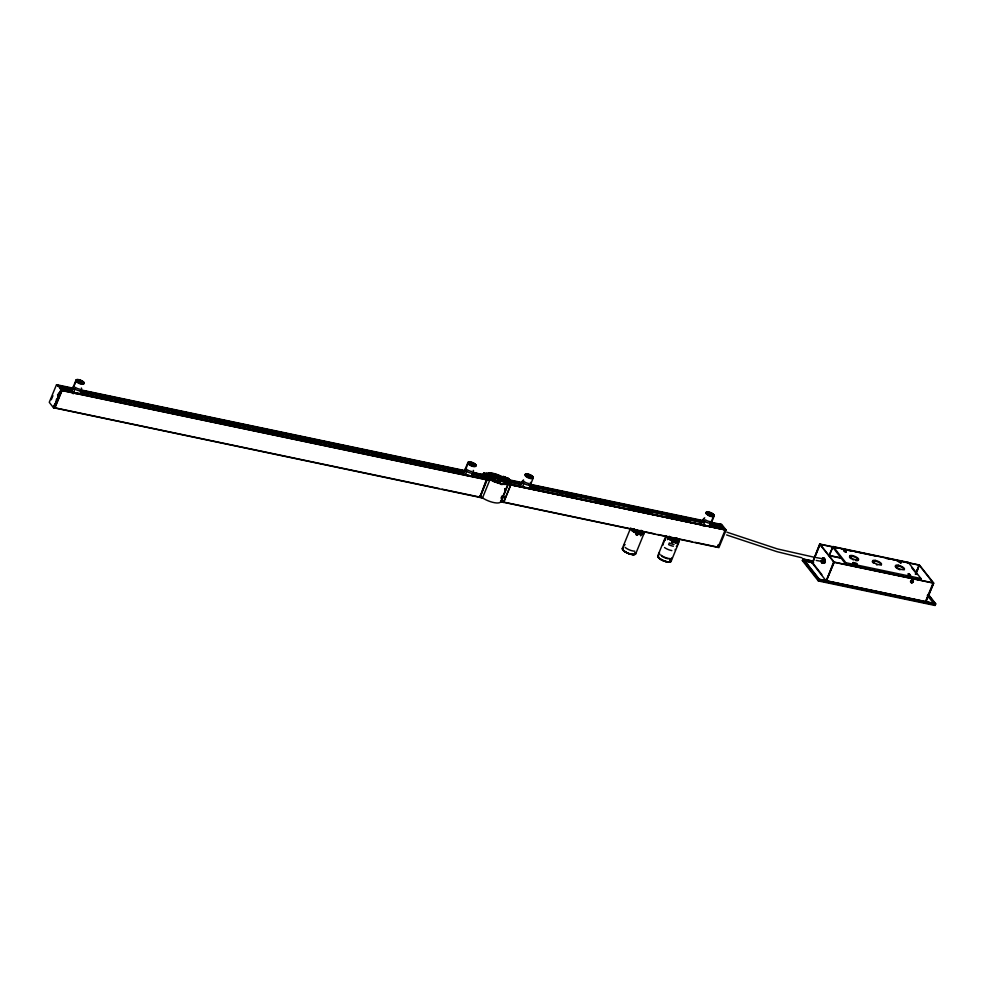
<?xml version="1.0" encoding="UTF-8"?>
<svg xmlns="http://www.w3.org/2000/svg" width="985" height="985" viewBox="0 0 985 985"><rect width="100%" height="100%" fill="white"/><g stroke="black" fill="none" stroke-linecap="round" stroke-linejoin="round"><path stroke-width="1.48" d="M486.775 476.678L486.208 478.525L487.353 477.417L495.16 478.156L494.261 479.646L490.111 479.892L490.444 479.042L489.693 479.092M481.899 477.146L483.5 473.637L487.489 477.368L486.885 479.301L489.644 480.237L61.082 390.232M511.067 484.534L511.523 481.837L508.248 478.71M502.252 477.676C496.108 478.057 503.889 477.257 505.034 479.424C491.749 476.802 513.924 485.396 510.452 481.517L511.474 481.739L510.538 482.084L510.538 484.238L508.051 483.721M846.201 552.031L845.278 550.738C844.662 547.734 842.089 550.553 845.549 551.44C848.085 551.908 843.763 550.492 844.034 551.378M911.285 581.729L911.248 580.633M510.513 484.435L510.538 485.408L510.365 484.152L725.12 529.745L510.107 484.595L724.406 529.622M486.775 479.498L479.917 497.388L54.397 407.901M503.926 500.836L503.618 502.362L503.864 501.759L501.045 501.931L500.737 500.799M508.642 482.268L504.886 477.466L509.27 478.969L507.669 478.02L508.038 478.895M500.971 478.919L508.642 482.268L500.762 501.574M505.342 490.222L505.785 489.139M501.143 501.87L508.285 484.349L510.735 484.891L503.606 502.362L503.52 501.697M819.865 544.065L812.219 563.248L819.717 544.052L919.436 565.045L933.706 583.095L926.085 601.601L925.592 601.995L933.669 583.157L834.024 562.263L819.618 544.188M636.544 531.641C638.588 530.915 636.088 531.346 636.532 533.833M61.858 390.996L55.135 407.445M56.354 399.393L56.625 400.907L57.253 399.356M718.681 545.111L718.127 545.862L717.708 545.148M635.67 533.808L636.298 532.06L637.997 533.562L637.824 532.787L640.915 534.178L640.459 532.947L641.801 534.202L638.92 530.521L639.043 531.592A2.462 1.133 -79.2 0 1 638.797 532.922L638.945 533.107M479.658 497.253L482.121 497.659M507.386 485.199L507.41 485.1A12.202 4.125 20.3 0 0 507.324 484.411M479.88 497.351L480.114 496.723M503.643 502.338L503.877 501.71M636.642 535.04L637.283 533.328L636.162 531.998L636.987 530.016M672.078 542.489L672.73 540.777L671.733 539.509L675.279 541.479L674.577 540.58L673.925 542.292M667.534 538.598L668.286 536.603M674.885 542.292C675.181 536.603 680.66 547.278 674.356 537.97M673.42 542.501L674.725 539.164A2.093 0.677 22.2 0 0 674.196 538.697M639.782 534.67L640.459 532.947M675.217 542.119L675.907 540.383M667.387 539.669L668.359 537.231A1.416 0.653 -79.2 0 1 669.308 536.739A1.416 0.653 -79.2 0 1 669.369 538.463M51.282 399.75L52.931 395.711M53.559 407.802L60.713 390.257M53.732 407.888L60.898 390.356L489.644 480.434L482.49 497.942L480.003 497.4L487.132 479.929M54.569 407.347L61.267 390.934M54.569 408.024L61.784 390.552M72.484 392.843L70.267 390.035L70.834 388.656L71.942 390.072L76.005 380.124M74.688 384.63L76.202 380.936M75.549 393.569A2.413 0.776 22.2 0 1 73.776 392.412L74.761 389.013M73.222 393.791L73.776 392.412M81.423 390.417L80.179 393.471A4.457 1.441 22.2 0 1 77.975 393.828M464.391 475.201L462.187 472.381L462.741 471.015L463.861 472.431L467.924 462.482M466.102 468.207L468.109 463.282M466.397 475.361A2.413 0.776 22.2 0 1 465.696 474.77L466.668 471.359L465.105 469.365M470.965 476.272A4.457 1.441 22.2 0 0 472.086 475.829L473.342 472.763M480.988 477.737L482.17 474.93L485.47 479.042M490.284 474.955L483.697 473.157L483.155 474.561L485.642 475.016M483.019 474.684L483.056 475.41L472.541 473.206L482.958 475.472M485.925 474.29L486.504 473.416L489.988 477.848L489.397 479.806L487.132 479.744M479.744 496.699L479.855 497.376L486.27 480.064M479.658 497.068L480.163 495.849M495.061 476.272L490.493 475.041L489.951 476.371L493.35 477.159C495.504 475.386 490.653 472.369 490.641 475.312L489.274 475.398L489.816 474.068L492.266 474.277M491.983 477.245L493.62 475.201M494.064 476.481L492.98 478.205M495.061 477.725L493.904 479.375M508.309 482.231L508.346 483.007L507.226 482.576L506.844 483.401L500.602 480.975L500.885 478.944M501.784 478.02L503.237 476.506L506.401 478.464L505.859 479.793L504.492 479.88L501.784 478.02L503.15 477.934M502.448 478.993L502.719 477.035M504.492 479.88L505.034 478.55L506.401 478.464M505.724 477.491L505.859 479.793M508.519 480.606L509.344 479.067M503.68 502.387L510.784 484.817L510.538 485.408M521.508 487.206L519.304 484.386L519.858 483.019L520.979 484.435L522.222 481.369M522.813 486.775L523.786 483.364M528.613 488.215A4.457 1.441 22.2 0 0 529.216 487.821L533.328 477.725M622.286 548.497L630.548 528.243M635.608 554.05L643.882 533.796M657.721 555.946L665.983 535.692M662.745 544.902L664.469 540.691M671.056 561.499L679.318 541.245M703.105 521.521L700.803 521.04L700.249 522.407L702.465 525.227M700.803 521.04L701.923 522.456L703.167 519.39L704.731 521.385L703.758 524.796A2.413 0.776 22.2 0 0 704.644 525.51M703.192 526.162L703.758 524.796M711.564 521.127L713.571 516.214M714.273 515.746L710.16 525.855A4.457 1.441 22.2 0 1 706.454 525.83M719.69 527.788L720.811 525.054L723.335 528.268L720.909 524.993L723.372 528.132M718.225 545.862L717.733 547.094L718.89 547.66L726.13 530.078L721.746 524.439L720.811 524.377M928.215 594.287L935.75 603.879L935.097 605.492L818.35 580.953L802.344 560.563L802.997 558.963L813.475 561.167M812.613 561.167L803.588 559.271L803.107 560.44L813.647 562.657M838.161 548.128L820.148 544.336L812.613 562.829L821.884 574.649M818.35 580.953L819.015 579.352L802.997 558.963M803.588 559.271L819.261 579.229L818.781 580.411L934.679 604.765L935.159 603.583L928.707 595.359M907.431 562.915L908.281 562.398L920.913 578.49L920.913 580.079L845.856 564.319L832.805 547.229L829.271 555.688L840.734 558.101M832.978 547.254L833.138 546.54L845.869 562.718C846.029 565.538 846.226 562.324 845.61 563.358M833.605 562.004L826.206 581.064L834.196 562.312M826.526 580.559L834.073 562.066L820.148 544.336M846.127 551.809L845.536 550.11M852.197 556.229L852.456 555.589M855.399 563.617C859.708 564.491 852.702 564.282 853.564 562.546C856.581 563.58 858.477 563.728 855.399 563.617L852.641 563.223L853.293 563.937M855.83 559.886L855.571 560.514A4.814 1.551 22.2 0 0 856.839 558.175A4.814 1.551 22.2 0 0 849.526 556.402M875.136 561.044L875.394 560.416M898.061 565.858L898.32 565.23M897.655 561.056C899.404 563.297 901.14 560.797 901.004 562.964M900.327 563.198L901.287 562.435L899.736 561.499M908.022 563.026L908.281 562.398L833.236 546.626M909.647 576.36L910.509 576.299L909.598 575.006C909.192 572.15 906.225 574.612 909.734 575.671C912.504 576.336 907.875 574.587 908.429 575.732M910.436 576.077L909.857 574.378L908.392 573.615L909.598 575.006M910.645 581.125L912.319 581.667M915.311 574.206L919.264 564.959L916.973 571.854M915.73 573.689L919.214 565.156L892.201 559.48M920.655 579.118L920.913 578.49L845.869 562.718M925.592 601.367L933.14 582.886L919.214 565.156M640.755 535.914L641.457 534.202M674.429 542.329L674.577 540.58M676.19 543.351L676.892 541.652M502.572 480.212L503.335 478.365L500.048 477.737L502.596 477.54M675.168 543.277L675.882 541.578L675.131 540.63M637.8 534.695L638.514 533.008M636.088 534.843L636.803 533.144L634.131 530.139M637.283 535.261L637.997 533.562M671.524 542.292L672.238 540.593L669.505 537.108L669.517 538.081A2.389 1.12 -77.1 0 1 669.184 539.3M672.73 542.71L673.432 541.011M638.945 534.473L639.905 532.232A2.413 0.776 22.2 0 1 638.662 532.86A2.413 0.776 22.2 0 1 635.731 531.358L634.057 529.216M674.38 541.922L675.341 539.682A2.413 0.776 22.2 0 1 674.097 540.309A2.413 0.776 22.2 0 1 671.179 538.795L669.505 536.665M486.75 480.458L486.602 479.153L61.341 389.789M632.986 529.671L633.552 529.474M473.329 465.425C468.552 462.47 473.059 463.701 473.268 463.886C463.529 461.497 480.791 467.099 470.362 463.984M494.876 476.838L493.251 476.124L494.138 476.543M487.353 477.417L486.208 478.648L487.353 477.417L486.762 477.171L486.775 479.252L487.353 477.823L495.16 478.156M56.539 401.671L57.721 399.738L56.539 401.609M57.647 396.265L58.374 396.093L57.549 394.874A2.45 1.145 -78.1 0 0 57.783 394.603M482.071 476.248L484.755 479.424M482.699 474.376L483.684 475.299L483.906 473.034L484.645 473.76L483.61 473.576L485.79 476.346L485.1 478.279L482.194 475.25L485.1 478.279C474.881 466.742 491.847 486.959 482.564 475.275M483.758 473.096L486.43 473.391M54.483 406.349L54.791 404.355M484.485 473.76L483.906 473.034M911.938 581.101L912.122 581.433M504.886 477.466L507.607 477.897M54.594 404.318L54.113 406.288M492.98 478.008L493.596 477.762M81.349 382.685C74.491 379.373 84.845 384.052 79.945 380.863C76.682 379.644 85.621 383.707 79.305 381.638M494.913 476.925L493.965 476.703M490.567 473.871L491.183 473.982M708.683 513.948L711.071 514.823L710.678 515.549M669.554 536.468L668.273 538.303L669.935 536.973M503.827 481.394L500.331 480.274M675.882 541.578L675.538 540.593M510.538 481.677L511.486 481.788M925.506 601.933L826.267 581.088L812.046 562.767M55.172 407.864L54.544 408.085M502.325 476.703L504.074 477.959M813.684 557.116L777.436 548.94L726.905 532.171M483.118 474.585L483.61 475.349L483.118 474.585L485.568 475.053M816.368 557.608L821.416 558.557M816.196 560.416L821.219 561.364M726.056 529.93L723.532 528.773L720.54 524.956L721.549 525.116L720.909 524.315L710.247 522.149M726.056 530.115L725.194 529.955L717.979 547.414L503.433 502.252M490.825 475.743L490.074 475.915L494.999 477.663L491.749 476.925M504.32 502.239L503.581 502.448M637.11 530.004L635.239 529.635L635.756 530.09M801.925 557.793L777.054 551.698L726.598 534.941M841.165 548.756L847.174 550.012M854.672 551.588L875.69 556.008M848.885 550.615L851.89 551.243M886.414 558.495L889.418 559.123M843.135 549.667L846.14 550.307M897.175 561.019L900.179 561.659M56.588 384.679L74.035 388.385M81.447 390.023L466.139 470.867M473.65 472.443L483.216 474.844L472.702 472.628M508.026 479.584L523.023 482.724M530.41 484.361L702.847 520.523M57.943 385.48L72.976 388.644M81.989 390.528L465.179 471.052M509.971 480.458L521.964 482.982M529.462 484.558L703.302 521.09M710.788 522.666L721.279 524.87L720.835 524.291M72.976 388.829L57.795 386.046L72.816 389.21M80.487 390.405L465.179 471.249M472.689 472.825L483.216 475.029M509.971 480.655L521.964 483.179M529.462 484.743L703.302 521.274M710.788 522.85L721.279 525.054M79.933 390.663L465.031 471.618M510.919 481.222L521.816 483.549L511.215 481.406M528.908 485.002L703.142 521.656M59.198 386.428L72.718 389.272M80.228 390.848L464.92 471.68M529.204 485.186L703.044 521.718M59.937 387.856L71.954 390.38M80.967 392.276L464.157 472.8M471.68 474.376L482.194 476.592L484.091 479.005M510.661 482.564L521.127 484.768M530.102 486.652L702.108 522.801M709.582 524.365L720.047 526.569L721.943 528.982M59.642 388.422L70.157 390.626M80.684 392.843L83.688 393.471M100.211 396.943L112.241 399.467M115.245 400.095L121.254 401.363M137.777 404.835L149.806 407.359M157.317 408.947L163.325 410.203M175.355 412.727L191.878 416.199M194.882 416.84L200.891 418.096M217.426 421.568L229.443 424.104M232.448 424.732L238.469 425.988M254.992 429.472L267.021 431.996M270.025 432.624L280.54 434.828M297.064 438.313L309.093 440.837M312.097 441.465L318.106 442.733M334.641 446.205L346.658 448.729M349.663 449.357L355.671 450.625M372.207 454.097L384.224 456.621M387.228 457.249L397.755 459.466M414.279 462.938L426.308 465.462M429.312 466.09L435.321 467.358M451.844 470.83L462.371 473.046M531.149 487.489L538.635 489.065M559.615 493.473L562.62 494.101M565.612 494.741L576.102 496.945M597.082 501.353L613.569 504.812M630.055 508.272L651.036 512.68M667.522 516.152L679.502 518.664M682.507 519.304L688.503 520.56M710.973 525.276L716.969 526.544M61.23 389.863L486.504 479.215M510.809 484.903L725.108 529.942M840.488 557.781L829.025 555.368L833.039 546.503L832.633 547.463M850.117 564.934L853.108 565.575M860.619 567.151L866.628 568.407M878.632 570.931L890.637 573.455M916.149 578.811L919.153 579.451M834.073 562.066L933.14 582.886M501.55 496.218L504.554 496.846M501.525 497.043L504.505 497.659M802.344 560.563L812.822 562.767M54.397 407.704L439.088 488.535M442.093 489.176L478.156 496.748M503.433 502.054L654.791 533.87M657.783 534.498L692.258 541.738M695.25 542.366L716.23 546.774M819.261 579.229L935.159 603.583M819.015 579.352L935.75 603.879M62.055 389.925L61.132 389.592L62.043 389.962M508.703 481.8L510.525 482.158M510.489 484.386L508.051 483.844L510.735 484.706M478.562 496.883L479.621 497.117M502.99 477.663L505.034 478.55M60.898 390.159L61.698 390.343L57.425 384.889M529.511 477.491L527.394 476.05L530.73 476.198L527.738 475.201L530.299 475.829L530.718 476.642L527.701 475.324L530.496 477.257M854.414 563.617C852.431 563.383 853.219 561.524 853.182 563.088M503.47 481.345L502.818 481.136M57.315 384.95L56.49 384.741L49.25 402.311L53.633 407.95M493.891 475.829L493.14 475.866L494.999 476.555M825.393 561.992L824.273 561.659A2.167 1.01 -78.1 0 0 824.445 559.074A2.167 1.01 -78.1 0 0 823.189 558.975M845.339 552.092L844.637 551.822M472.16 465.425L471.421 465.166M486.233 473.551L490.136 475.127M823.398 561.622L824.445 561.881A2.647 1.231 -78.1 0 0 824.593 558.593A2.647 1.231 -78.1 0 0 822.918 558.852M491.564 475.324L492.525 475.915M912.566 581.31L913.267 581.679M500.245 478.07L498.902 477.651L499.715 478.341M670.723 537.317L669.591 536.493L671.093 538.401A2.093 0.677 22.2 0 1 670.957 538.019M635.276 529.881L634.143 529.043L635.645 530.964A2.093 0.677 22.2 0 1 636.729 530.41A2.093 0.677 22.2 0 1 639.277 531.728M510.538 484.238L509.971 483.512M720.515 527.96L721.094 526.002L720.367 527.541M486.442 479.055L487.009 479.867L486.294 479.424M911.63 567.631L917.047 574.526M927.304 595.371L934.679 604.765M823.952 559.024L823.731 561.696L822.906 560.65M806.789 565.144L815.087 575.708M677.064 538.536L678.825 540.79M676.436 538.413L678.406 541.368L676.018 538.327M675.39 538.192L678.012 541.528L674.984 538.106M668.877 536.985L671.462 540.285L668.458 536.899M667.83 536.763L670.071 539.62L667.411 536.677M666.796 536.542L668.409 538.598M641.629 531.087L643.39 533.341M641.001 530.964L642.971 533.919L640.582 530.878M639.954 530.743L642.577 534.079L639.536 530.656M633.441 529.536L636.027 532.836L633.023 529.45M632.395 529.314L634.636 532.171L631.976 529.228M631.348 529.093L632.973 531.149M529.216 487.821L530.324 489.25M500.971 497.93L502.842 500.331M472.086 475.829L473.206 477.245M59.051 385.96L62.117 389.925M58.447 393.347L58.46 396.401M492.685 476.198L493.35 477.159M821.367 560.933A2.647 1.231 -78.1 0 0 822.807 562.903A2.647 1.231 -78.1 0 0 823.916 558.877A2.647 1.231 -78.1 0 0 821.909 558.987A2.413 1.12 -78.1 0 1 823.62 559.061A2.413 1.12 -78.1 0 1 822.537 562.681A2.413 1.12 -78.1 0 1 821.293 560.76M824.642 560.797A2.167 1.01 -78.1 0 0 824.827 563.038A2.413 1.12 -78.1 0 0 824.913 562.829M824.938 562.349A1.564 0.726 -78.1 0 1 824.876 561.019M823.571 562.829A2.413 1.12 -78.1 0 1 823.411 560.921M822.303 558.926A1.81 0.837 -78.1 0 1 823.361 559.714A1.81 0.837 -78.1 0 1 822.524 562.127A1.81 0.837 -78.1 0 1 821.564 561.031M877.13 564.959A4.814 1.551 22.2 0 1 876.428 564.7M873.375 563.026A4.814 1.551 22.2 0 1 875.468 561.118A4.814 1.551 22.2 0 1 881.292 564.947M853.49 559.886A4.814 1.551 22.2 0 1 852.801 559.591M851.508 558.926A4.814 1.551 22.2 0 1 850.437 558.199M850.03 557.842A4.814 1.551 22.2 0 1 849.501 557.165M900.056 569.786A4.814 1.551 22.2 0 1 898.665 569.231M897.988 568.911A4.814 1.551 22.2 0 1 896.793 568.197M896.301 567.84A4.814 1.551 22.2 0 1 895.894 567.483M895.365 566.806A4.814 1.551 22.2 0 1 899.428 566.24A4.814 1.551 22.2 0 1 904.23 569.761M825.011 561.438A2.413 1.12 -78.1 0 1 824.236 562.866M824.002 563.051A2.413 1.12 -78.1 0 1 822.832 561.955M823.792 558.741A2.413 1.12 -78.1 0 1 824.026 558.557M823.066 558.901A2.413 1.12 -78.1 0 1 824.691 559.542A2.413 1.12 -78.1 0 1 823.497 562.952A2.413 1.12 -78.1 0 1 822.34 560.982M473.231 470.387A3.977 1.28 22.2 0 1 473.206 471.421M471.704 471.519A3.977 1.28 22.2 0 1 467.358 469.82M466.361 468.934A3.977 1.28 22.2 0 1 466.385 467.9M475.25 465.462A3.977 1.28 22.2 0 1 475.226 466.496M474.955 466.594A3.977 1.28 22.2 0 1 468.958 464.6M468.367 464.009A3.977 1.28 22.2 0 1 468.392 462.975M471.544 463.27A3.977 1.28 22.2 0 1 473.256 463.997M473.28 472.172A4.457 1.441 22.2 0 1 470.781 473.059A4.457 1.441 22.2 0 1 465.659 470.571A4.457 1.441 22.2 0 1 466.545 468.934M470.559 476.26A4.457 1.441 22.2 0 1 465.425 474.425M463.861 472.431A4.457 1.441 22.2 0 1 464.452 472.049M468.614 476.284A2.413 0.776 22.2 0 1 467.469 475.915M81.324 388.028A3.977 1.28 22.2 0 1 81.299 389.075M79.797 389.173A3.977 1.28 22.2 0 1 75.451 387.462M74.441 386.588A3.977 1.28 22.2 0 1 74.281 385.677M83.331 383.103A3.977 1.28 22.2 0 1 83.306 384.15M82.691 384.285A3.977 1.28 22.2 0 1 82.284 384.285M81.804 384.248A3.977 1.28 22.2 0 1 76.719 381.946M76.276 381.392A3.977 1.28 22.2 0 1 77.507 380.481M78.504 380.616A3.977 1.28 22.2 0 1 79.059 380.752M83.343 381.909A4.457 1.441 22.2 0 1 81.09 383.584A4.457 1.441 22.2 0 1 76.116 379.927A4.457 1.441 22.2 0 1 82.875 381.577M81.164 389.531A4.457 1.441 22.2 0 1 77.273 390.245A4.457 1.441 22.2 0 1 73.481 386.736M73.776 386.637A4.457 1.441 22.2 0 1 74.318 386.576M76.781 393.544A4.457 1.441 22.2 0 1 73.506 392.067M71.942 390.072A4.457 1.441 22.2 0 1 72.151 389.838M532.109 477.171A3.977 1.28 22.2 0 1 531.309 478.648M530.841 478.599A3.977 1.28 22.2 0 1 525.904 476.444A3.977 1.28 22.2 0 1 526.544 474.832M530.373 476.001A3.977 1.28 22.2 0 1 530.89 476.284M530.361 482.379A3.977 1.28 22.2 0 1 530.336 483.426M528.822 483.524A3.977 1.28 22.2 0 1 524.488 481.825M523.478 480.939A3.977 1.28 22.2 0 1 523.503 479.904M530.398 484.177A4.457 1.441 22.2 0 1 527.898 485.051A4.457 1.441 22.2 0 1 522.776 482.576A4.457 1.441 22.2 0 1 523.663 480.926M526.655 488.117A4.457 1.441 22.2 0 1 522.542 486.43M520.979 484.435A4.457 1.441 22.2 0 1 521.57 484.041M713.017 516.62A3.977 1.28 22.2 0 1 712.672 516.669M712.254 516.669A3.977 1.28 22.2 0 1 707.439 514.921M706.688 514.318A3.977 1.28 22.2 0 1 706.725 512.902M711.01 521.545A3.977 1.28 22.2 0 1 710.665 521.594M709.779 521.545A3.977 1.28 22.2 0 1 705.432 519.846M704.25 518.689A3.977 1.28 22.2 0 1 704.718 517.827M712.857 513.948A4.457 1.441 22.2 0 1 711.687 516.115A4.457 1.441 22.2 0 1 705.986 512.508A4.457 1.441 22.2 0 1 712.34 513.616M710.85 521.582A4.457 1.441 22.2 0 1 709.963 523.232A4.457 1.441 22.2 0 1 704.558 521.274A4.457 1.441 22.2 0 1 703.758 519.009M705.9 525.633A4.457 1.441 22.2 0 1 703.487 524.451M701.923 522.456A4.457 1.441 22.2 0 1 703.044 522.013M500.725 500.946A11.992 3.866 22.2 0 1 492.574 502.288A11.992 3.866 22.2 0 1 479.609 495.541M487.119 474.093A11.081 3.571 22.2 0 1 502.707 477.429M485.777 477.22A11.081 3.571 22.2 0 1 487.095 476.063M485.937 474.511A11.992 3.866 22.2 0 1 491.946 473.12A11.992 3.866 22.2 0 1 503.273 477.393M504.677 488.745A12.042 3.878 22.2 0 1 505.219 489.853L505.428 489.877A12.054 3.829 22.7 0 0 504.96 488.708M491.786 480.249A2.413 0.776 22.2 0 1 493.719 479.966A2.413 0.776 22.2 0 1 496.243 481.653A2.413 0.776 22.2 0 1 493.977 481.714M492.734 481.123A2.413 0.776 22.2 0 1 491.909 480.446M497.376 477.196A2.413 0.776 22.2 0 1 498.989 476.986A2.413 0.776 22.2 0 1 501.5 478.23M493.99 478.882A3.608 1.17 22.2 0 0 498.139 480.889A3.608 1.17 22.2 0 0 500.158 480.188A3.854 1.244 22.2 0 1 498.459 481.271A3.854 1.244 22.2 0 1 493.781 479.141M493.51 478.156A3.608 1.17 22.2 0 1 493.522 477.971M493.202 478.304A3.854 1.244 22.2 0 1 493.263 477.959M506.622 482.342A10.712 3.447 22.2 0 1 506.007 484.251M502.276 484.558A10.712 3.447 22.2 0 1 500.54 484.275M486.959 476.654A10.712 3.447 22.2 0 1 486.787 475.866M488.523 474.438A10.712 3.447 22.2 0 1 489.779 474.339M493.042 474.721A10.712 3.447 22.2 0 1 500.7 477.491M634.599 554.136A6.501 2.093 22.2 0 1 624.391 551.132M623.961 550.763A6.501 2.093 22.2 0 1 623.382 550.172M623.062 549.729A6.501 2.093 22.2 0 1 623.025 548.657M634.882 552.942A6.501 2.093 22.2 0 1 634.869 553.89M635.103 553.004A6.747 2.167 22.2 0 1 632.001 554.407A6.747 2.167 22.2 0 1 624.564 551.378M623.776 550.738A6.747 2.167 22.2 0 1 623.086 548.313M641.161 530.41A7.227 2.327 22.2 0 1 640.176 534.326A7.227 2.327 22.2 0 1 630.474 528.502M635.608 553.274A7.227 2.327 22.2 0 1 627.913 553.373A7.227 2.327 22.2 0 1 622.926 547.992M635.251 553.164A6.833 2.204 22.2 0 1 628.098 553.311A6.833 2.204 22.2 0 1 623.136 548.214M634.857 551.194A6.833 2.204 22.2 0 1 625.167 547.438M624.022 546.01A6.833 2.204 22.2 0 1 625.143 544.656M640.903 530.459A6.747 2.167 22.2 0 1 642.762 534.116A6.747 2.167 22.2 0 1 634.98 532.392A6.747 2.167 22.2 0 1 631.089 528.28M638.218 531.112A1.416 0.665 -77.1 0 1 638.058 531.9M667.842 561.807A6.501 2.093 22.2 0 1 660.997 559.369A6.501 2.093 22.2 0 1 658.46 556.106M670.268 560.28A6.501 2.093 22.2 0 1 670.305 561.339M670.157 559.874A6.747 2.167 22.2 0 1 670.243 561.684M669.234 561.955A6.747 2.167 22.2 0 1 661.181 559.578A6.747 2.167 22.2 0 1 658.534 555.762M671.868 558.175A6.747 2.167 22.2 0 1 671.45 558.729M668.101 558.803A6.747 2.167 22.2 0 1 661.588 556.119M659.494 554.161A6.747 2.167 22.2 0 1 659.445 553.053M677.409 538.401A7.227 2.327 22.2 0 1 675.735 541.787A7.227 2.327 22.2 0 1 665.995 536.468M670.391 559.739A7.227 2.327 22.2 0 1 664.407 561.228A7.227 2.327 22.2 0 1 658.362 555.442M670.206 559.849A6.833 2.204 22.2 0 1 670.403 561.672M669.899 561.893A6.833 2.204 22.2 0 1 661.428 559.751A6.833 2.204 22.2 0 1 658.596 555.651M672.078 557.978A6.833 2.204 22.2 0 1 671.462 558.458M670.292 558.643A6.833 2.204 22.2 0 1 660.615 554.887M659.457 553.459A6.833 2.204 22.2 0 1 659.457 552.72M676.535 538.032A6.747 2.167 22.2 0 1 675.304 541.528A6.747 2.167 22.2 0 1 666.365 536.123M677.643 543.4A6.747 2.167 22.2 0 1 677.286 544.446M674.048 544.557A6.747 2.167 22.2 0 1 669.308 542.944L668.618 544.631A6.747 2.167 22.2 0 0 673.358 546.256M665.355 539.965A6.747 2.167 22.2 0 1 665.294 538.758M668.064 538.327A6.747 2.167 22.2 0 1 670.329 538.82M676.375 541.861A6.747 2.167 22.2 0 1 676.83 542.267M676.843 545.936A6.747 2.167 22.2 0 1 676.264 546.293M664.85 540.248A6.747 2.167 22.2 0 1 665.183 540.1M671.844 550.603A6.747 2.167 22.2 0 1 664.53 547.549M662.671 545.247A6.747 2.167 22.2 0 1 663.348 544.422M675.181 549.359A6.747 2.167 22.2 0 1 675.193 550.086M498.312 482.515L500.417 483.192L498.385 482.441M708.646 513.296L711.786 514.527L708.646 513.345M856.938 564.528L856.236 564.688L856.938 564.528M55.505 404.145L55.209 406.325L55.542 404.121M720.367 525.067L723.273 529.08L720.367 525.067M59.728 392.252L58.915 393.963L59.728 392.252M487.353 477.823L486.442 478.969L487.353 477.823M911.741 580.67L912.073 582.012L911.741 580.67M493.904 480.569C491.872 480.643 496.391 481.862 493.904 480.569M721.131 525.436L710.641 523.232L721.02 525.497M490.185 478.981L489.311 478.796A11.992 3.866 22.2 0 0 501.328 483.992A11.992 3.866 22.2 0 0 508.334 482.785L507.46 482.613A11.081 3.571 22.2 0 1 501.008 483.586A11.081 3.571 22.2 0 1 490.185 478.981M58.977 385.985L58.029 385.788L58.965 386.009M485.211 479.104L485.076 478.476L485.211 479.104M911.999 582.566A1.354 1.108 -38.1 0 0 913.009 580.559A1.354 1.108 -38.1 0 0 910.829 581.039A1.354 1.108 -38.1 0 0 911.999 582.566M874.077 562.718A4.814 1.551 22.2 0 0 881.476 564.479A4.814 1.551 22.2 0 0 875.665 560.477A4.814 1.551 22.2 0 0 874.077 562.718M897.015 567.545A4.814 1.551 22.2 0 0 904.415 569.293A4.814 1.551 22.2 0 0 898.603 565.292A4.814 1.551 22.2 0 0 897.015 567.545M851.151 557.904A4.814 1.551 22.2 0 0 858.551 559.665A4.814 1.551 22.2 0 0 852.739 555.651A4.814 1.551 22.2 0 0 851.151 557.904M911.999 582.726A1.514 1.256 -38.1 0 0 913.169 580.485A1.514 1.256 -38.1 0 0 910.706 580.99A1.514 1.256 -38.1 0 0 911.999 582.726M469.18 464.169A4.457 1.441 22.2 0 0 476.1 465.93A4.457 1.441 22.2 0 0 470.916 462.211A4.457 1.441 22.2 0 0 469.18 464.169M469.525 464.034A4.211 1.354 22.2 0 0 476.001 465.573A4.211 1.354 22.2 0 0 470.916 462.063A4.211 1.354 22.2 0 0 469.525 464.034M77.618 381.688A4.211 1.354 22.2 0 0 84.094 383.227A4.211 1.354 22.2 0 0 79.009 379.717A4.211 1.354 22.2 0 0 77.618 381.688M526.655 476.038A4.211 1.354 22.2 0 0 533.119 477.577A4.211 1.354 22.2 0 0 528.034 474.068A4.211 1.354 22.2 0 0 526.655 476.038M526.298 476.174A4.457 1.441 22.2 0 0 533.217 477.922A4.457 1.441 22.2 0 0 528.034 474.216A4.457 1.441 22.2 0 0 526.298 476.174M707.599 514.059A4.211 1.354 22.2 0 0 714.063 515.598A4.211 1.354 22.2 0 0 708.978 512.089A4.211 1.354 22.2 0 0 707.599 514.059M490.592 474.782A1.921 0.616 22.2 0 0 493.633 475.62A1.921 0.616 22.2 0 0 491.515 474.007A1.921 0.616 22.2 0 0 490.592 474.782M495.221 477.651A3.608 1.17 22.2 0 0 500.836 479.079A3.608 1.17 22.2 0 0 496.637 476.063A3.608 1.17 22.2 0 0 495.221 477.651M495.553 477.503A3.374 1.083 22.2 0 0 500.737 478.735A3.374 1.083 22.2 0 0 496.662 475.927A3.374 1.083 22.2 0 0 495.553 477.503M496.144 477.466A2.426 0.776 22.2 0 0 499.863 478.353A2.426 0.776 22.2 0 0 496.945 476.334A2.426 0.776 22.2 0 0 496.144 477.466M496.157 477.639A2.167 0.702 22.2 0 0 499.53 478.488A2.167 0.702 22.2 0 0 497.006 476.691A2.167 0.702 22.2 0 0 496.157 477.639M503.076 477.38A1.921 0.616 22.2 0 0 506.13 478.254A1.921 0.616 22.2 0 0 504.074 476.654A1.921 0.616 22.2 0 0 503.076 477.38"/></g></svg>
